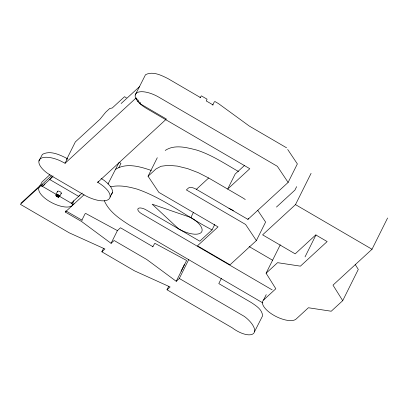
<?xml version="1.0" encoding="UTF-8"?>
<svg xmlns="http://www.w3.org/2000/svg" width="408" height="408" viewBox="0 0 408 408"><rect width="100%" height="100%" fill="white"/><g stroke="black" fill="none" stroke-linecap="round" stroke-linejoin="round"><path stroke-width="0.61" d="M57.339 196.824L57.701 196.1L57.339 196.824L58.084 197.059L58.553 195.952L59.175 195.667L58.849 196.957L58.41 197.084L56.778 195.646L56.6 196.008M57.86 196.156L58.614 196.146L58.976 195.422L58.359 194.963L57.895 195.213L57.992 194.769L57.283 195.86L56.885 195.259L57.242 194.534L57.992 194.769L57.533 195.937L57.793 196.467M38.944 160.966L42.407 154.346C50.413 150.062 59.905 154.912 67.259 158.564M39.52 186.752L42.095 181.881L49.985 174.624M41.733 186.15L40.367 185.349L39.79 186.507A19.049 7.9 26.5 0 0 49.924 201.659A19.049 7.9 26.5 0 0 72.359 205.51L72.935 204.352M44.355 185.048L44.931 183.891M65.102 162.455L65.244 162.165M84.079 194.912L51.27 175.772L46.925 172.895A21.206 8.792 26.5 0 1 40.096 158.977A21.206 8.792 26.5 0 1 60.149 160.737L65.071 163.266L67.376 158.636L66.688 159.273L75.337 141.923L99.924 119.314L105.672 112.241L109.767 108.472L112.22 108.008L124.517 96.706L126.337 97.767M55.906 194.575L57.457 191.464M56.697 195.366L57.043 196.085L56.156 195.932L56.034 195.514L56.661 194.545L57.049 195.177M56.044 195.707L56.661 194.545M56.156 195.932L56.391 194.789M57.283 195.86L56.12 195.361L56.921 194.509M56.518 195.728L56.753 195.264L57.028 195.891L56.034 195.514M56.732 196.166L56.911 195.804M57.084 195.559L57.242 194.534M56.885 195.259L57.248 195.35L57.61 194.626M57.11 196.161L56.355 196.171L56.967 196.636L57.329 195.911M57.14 196.477L57.319 196.115L56.967 196.636M57.579 195.718L57.763 195.356M57.829 195.845L58.007 195.483M58.002 195.687L58.359 194.963L57.655 196.003L58.002 195.687L58.614 196.146M57.885 196.758L58.063 196.396M58.099 196.778L58.283 196.416M58.395 196.692L58.635 196.228L57.972 196.376L58.941 196.804L59.175 195.667M58.41 197.084L58.772 196.365M58.67 197.054L59.211 196.233M59.782 196.299L61.333 193.188M188.848 259.34L179.306 278.475L176.236 281.301L146.737 259.478L114.143 240.506L111.068 243.331L81.575 221.503L65.265 212.032L65.647 211.257M121.11 103.535L139.495 86.69M73.282 201.919L73.858 200.761M135.226 95.038L145.493 74.741C152.725 70.875 161.287 75.286 167.923 78.586L200.491 97.588M98.272 181.305L97.757 182.335L166.403 119.039L139.811 103.525L140.546 102.852L137.618 101.148L138.485 100.348L136.185 99.006L136.869 98.374L136.124 97.935L65.071 163.266M81.829 220.274L84.951 214.011L85.614 213.404L117.412 230.602L120.487 227.776L153.056 246.774M82.176 220.264L65.841 210.875M107.962 184.064L118.84 162.848M118.835 167.662L120.967 163.384L119.146 162.323M110.084 197.141L112.394 192.515M179.306 278.475L244.443 316.475A19.049 8.18 34.5 0 1 253.47 333.515A19.049 8.18 34.5 0 1 232.147 327.777L167.015 289.782L170.085 286.957L134.416 270.805L101.847 251.807L103.504 248.487M111.068 243.331L117.412 230.602M257.734 210.314L265.603 222.074L256.377 240.582L230.025 264.812L197.457 245.815L218.045 226.884L158.829 192.336L148.058 176.231L157.284 157.723M200.017 97.787L201.353 95.849L207.096 99.2L206.229 100.934L213.129 104.963M212.69 105.096L214.174 102.122L214.863 101.49L218.504 103.617L249.344 126.087L286.579 147.808M152.674 246.86L154.816 243.28L186.619 260.477L176.236 281.301M190.878 217.525L152.159 204.179L178.582 228.832A19.049 7.895 26.4 0 0 201.027 232.652A19.049 7.895 26.4 0 0 190.878 217.525L193.336 212.594M167.015 289.782L168.698 286.401M181.081 271.208L184.544 264.262L184.197 264.578M272.161 289.884L141.714 213.782A6.661 2.764 26.5 0 1 138.169 208.483A6.661 2.764 26.5 0 1 146.013 209.829L199.762 241.184L212.058 229.882L214.786 224.4M256.377 240.582L245.601 224.476L186.385 189.934L188.537 187.96A6.661 2.764 26.5 0 1 196.376 189.302L247.931 219.376L248.487 218.265M221.457 278.251L218.795 283.591L251.364 302.593C256.061 305.765 262.461 309.595 262.538 315.955L254.546 331.663M247.931 219.376L288.125 182.422L297.356 163.914L287.711 149.501M296.631 186.645L294.902 190.113L276.461 207.07M355.215 264.501L358.295 269.418L342.715 300.671L331.235 311.228L308.397 307.754L296.101 319.061A19.049 7.9 26.5 0 1 273.671 315.211A19.049 7.9 26.5 0 1 263.532 300.059L275.828 288.757L266.098 273.227L277.578 262.675L300.416 266.149L327.155 241.561L315.767 234.921L295.178 253.852L262.609 234.855L295.494 204.617L311.075 173.364M266.098 273.227L280.265 244.815M263.532 300.059L266.245 294.617M305.031 256.892L315.996 234.896M342.715 300.671L332.984 285.146L372.02 249.257L387.6 218.005M53.004 175.843L49.71 179.5L78.632 196.376L79.866 195.004M20.976 203.179L40.367 185.349M51.393 175.843L20.4 204.337L69.253 232.835L104.922 248.982L101.847 251.807M42.187 186.415L52.882 176.582M71.109 203.286L82.263 193.035M65.265 212.032L83.961 194.84A21.191 8.787 26.5 0 0 108.916 199.119A21.191 8.787 26.5 0 0 97.639 182.264M148.058 176.231L155.968 168.958L161.007 166.28L168.315 165.311L177.388 166.107L187.609 168.616L198.278 172.676L208.672 178L241.24 196.998A19.049 7.839 25.2 0 1 245.285 199.563M196.381 189.307L208.672 178M244.54 165.408L235.156 174.037L227.659 189.077L249.798 168.718L146.401 108.401C141.999 105.616 137.353 102.372 135.369 97.349A19.049 7.9 26.5 0 1 158.692 97.099L277.353 166.316L288.125 182.422M58.42 195.789L58.976 195.422M115.678 169.274C126.47 162.486 140.204 166.648 151.353 170.468M165.194 150.45C174.634 144.146 186.706 147.518 196.834 150.108C211.829 154.918 224.971 163.771 238.527 171.523M58.573 196.33L57.941 196.427L58.849 196.957M110.65 186.808C119.549 184.783 128.627 186.721 137.241 189.144C164.21 198.528 186.864 216.893 212.058 229.882M57.931 196.233L58.813 196.386M57.248 195.35L57.63 195.493M295.494 204.617L372.02 249.257M249.135 246.559L272.733 260.324M262.823 302.909L129.418 225.089C119.636 218.79 109.064 211.742 104.28 200.69M41.953 184.579L43.319 185.375M72.242 202.246L74.062 203.311M40.917 185.467L56.12 194.335M59.374 196.233L73.486 204.469M71.568 203.551L72.476 204.087M101.031 178.347L104.412 180.581L108.1 183.763L110.767 186.951A21.206 8.792 26.5 0 1 111.236 194.504M56.559 195.233L57.176 195.85M57.686 196.457L58.084 197.059M233.412 210.487A19.049 7.839 25.2 0 1 228.949 208.304M57.62 192.02A2.132 0.882 26.5 0 1 59.588 191.439A2.132 0.882 26.5 0 1 60.976 193.519M57.258 196.029L57.727 196.268L57.258 196.029"/></g></svg>
